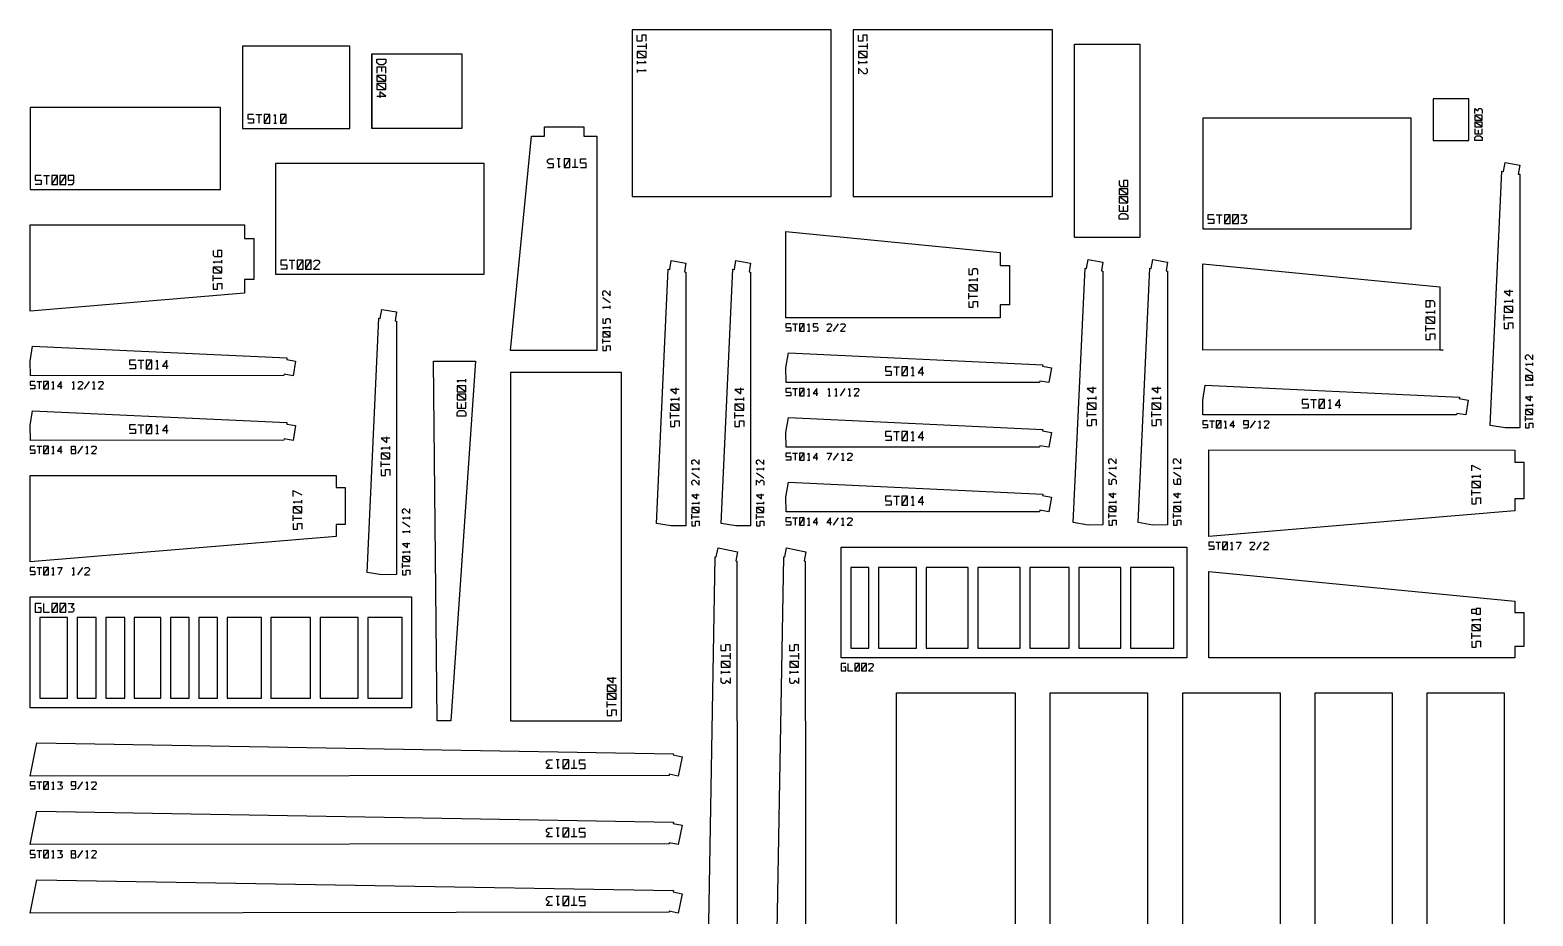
# Model space of a CAD drawing. Header units: inches. Extents: x 0 to 30, y 0 to 20.
# Drawn here: x 12.68 to 22.95, y 6 to 12.06 of the extents above; entities that cross this region are included whole.
import ezdxf

# ---------------------------------------------------------------- set-up
doc = ezdxf.new("R2010")
doc.units = ezdxf.units.IN
doc.header["$MEASUREMENT"] = 0
for name, color, linetype, true_color in [('CUT', 1, 'Continuous', 0xff0000), ('ENGRAVE', 7, 'Continuous', 0x000000), ('NUMBERS', 7, 'Continuous', 0x000000)]:
    doc.layers.add(name, color=color, linetype=linetype, true_color=true_color)

msp = doc.modelspace()

# ---------------------------------------------------------------- linework, layer by layer
at = {"layer": 'CUT'}
for points in [[(16.795, 10.918), (18.157, 10.918), (18.157, 12.056), (16.795, 12.056)], [(18.307, 10.918), (19.67, 10.918), (19.67, 12.056), (18.307, 12.056)], [(14.865, 11.383), (14.865, 11.946), (14.131, 11.946), (14.131, 11.383)], [(20.268, 11.959), (20.268, 10.637), (19.82, 10.637), (19.82, 11.959)], [(15.015, 11.383), (15.015, 11.893), (15.631, 11.893), (15.631, 11.383)], [(13.981, 10.964), (13.981, 11.527), (12.679, 11.527), (12.679, 10.964)], [(22.517, 11.585), (22.272, 11.585), (22.272, 11.3), (22.517, 11.3)], [(22.122, 10.696), (22.122, 11.454), (20.697, 11.454), (20.697, 10.696)], [(16.555, 9.864), (15.964, 9.864), (16.107, 11.33), (16.196, 11.33), (16.196, 11.393), (16.465, 11.393), (16.465, 11.33), (16.555, 11.33)], [(15.783, 10.385), (15.783, 11.143), (14.358, 11.143), (14.358, 10.385)], [(22.663, 9.351), (22.743, 11.09), (22.753, 11.088), (22.764, 11.15), (22.865, 11.132), (22.854, 11.071), (22.865, 11.069), (22.865, 9.335), (22.764, 9.334)], [(14.208, 10.349), (14.145, 10.349), (14.145, 10.255), (12.679, 10.133), (12.679, 10.724), (14.145, 10.724), (14.145, 10.63), (14.208, 10.63)], [(17.846, 10.087), (17.846, 10.678), (19.313, 10.535), (19.313, 10.446), (19.375, 10.446), (19.375, 10.177), (19.313, 10.177), (19.313, 10.087)], [(19.812, 8.688), (19.893, 10.427), (19.903, 10.425), (19.913, 10.487), (20.015, 10.469), (20.004, 10.408), (20.014, 10.406), (20.015, 8.672), (19.913, 8.67)], [(20.255, 8.688), (20.335, 10.427), (20.345, 10.425), (20.356, 10.487), (20.457, 10.469), (20.446, 10.408), (20.456, 10.406), (20.457, 8.672), (20.356, 8.67)], [(16.962, 8.681), (17.042, 10.42), (17.053, 10.418), (17.063, 10.48), (17.164, 10.462), (17.154, 10.401), (17.164, 10.399), (17.164, 8.665), (17.063, 8.664)], [(17.404, 8.681), (17.485, 10.42), (17.495, 10.418), (17.505, 10.48), (17.606, 10.462), (17.596, 10.401), (17.606, 10.399), (17.606, 8.665), (17.505, 8.664)], [(22.342, 9.868), (20.697, 9.866), (20.697, 10.456), (22.319, 10.299), (22.319, 9.868)], [(14.983, 8.346), (15.064, 10.085), (15.074, 10.083), (15.084, 10.145), (15.185, 10.128), (15.175, 10.066), (15.185, 10.064), (15.185, 8.331), (15.084, 8.329)], [(12.696, 9.893), (14.435, 9.813), (14.434, 9.803), (14.495, 9.792), (14.478, 9.691), (14.416, 9.702), (14.415, 9.692), (12.681, 9.691), (12.679, 9.792)], [(15.724, 9.791), (15.555, 7.331), (15.462, 7.331), (15.438, 9.791)], [(17.864, 9.847), (19.603, 9.767), (19.601, 9.756), (19.662, 9.746), (19.645, 9.645), (19.584, 9.655), (19.582, 9.645), (17.848, 9.645), (17.846, 9.746)], [(16.722, 9.714), (15.964, 9.714), (15.964, 7.331), (16.722, 7.331)], [(20.714, 9.626), (22.453, 9.545), (22.451, 9.535), (22.513, 9.525), (22.496, 9.424), (22.434, 9.434), (22.432, 9.424), (20.698, 9.424), (20.697, 9.525)], [(12.696, 9.451), (14.435, 9.371), (14.434, 9.361), (14.495, 9.35), (14.478, 9.249), (14.416, 9.26), (14.415, 9.25), (12.681, 9.249), (12.679, 9.35)], [(17.864, 9.405), (19.603, 9.324), (19.601, 9.314), (19.662, 9.304), (19.645, 9.203), (19.584, 9.213), (19.582, 9.203), (17.848, 9.203), (17.846, 9.304)], [(22.893, 8.85), (22.831, 8.85), (22.831, 8.767), (20.739, 8.593), (20.739, 9.184), (22.831, 9.183), (22.831, 9.1), (22.893, 9.1)], [(14.833, 8.675), (14.771, 8.675), (14.771, 8.592), (12.679, 8.419), (12.679, 9.009), (14.771, 9.009), (14.771, 8.926), (14.833, 8.926)], [(17.864, 8.963), (19.603, 8.882), (19.601, 8.872), (19.662, 8.862), (19.645, 8.76), (19.584, 8.771), (19.582, 8.761), (17.848, 8.76), (17.846, 8.862)], [(17.516, 4.054), (17.288, 4.101), (17.363, 8.454), (17.371, 8.452), (17.384, 8.514), (17.516, 8.486), (17.504, 8.425), (17.511, 8.424)], [(17.984, 4.054), (17.756, 4.101), (17.832, 8.454), (17.839, 8.452), (17.852, 8.514), (17.984, 8.486), (17.972, 8.425), (17.979, 8.424)], [(18.224, 7.763), (18.224, 8.52), (20.589, 8.52), (20.589, 7.763)], [(18.29, 7.828), (18.415, 7.828), (18.415, 8.38), (18.29, 8.38)], [(18.481, 8.38), (18.481, 7.828), (18.741, 7.828), (18.741, 8.38)], [(18.807, 8.38), (18.807, 7.828), (19.094, 7.828), (19.094, 8.38)], [(19.16, 8.38), (19.16, 7.828), (19.449, 7.828), (19.449, 8.38)], [(19.514, 8.38), (19.514, 7.828), (19.783, 7.828), (19.783, 8.38)], [(19.849, 8.38), (19.849, 7.828), (20.138, 7.828), (20.138, 8.38)], [(20.203, 8.38), (20.203, 7.828), (20.499, 7.828), (20.499, 8.38)], [(20.739, 7.763), (20.739, 8.353), (22.831, 8.15), (22.831, 8.073), (22.893, 8.073), (22.893, 7.84), (22.831, 7.84), (22.831, 7.763)], [(12.679, 7.421), (12.679, 8.179), (15.288, 8.179), (15.288, 7.421)], [(12.745, 8.038), (12.745, 7.487), (12.936, 7.487), (12.936, 8.038)], [(13.002, 8.038), (13.002, 7.487), (13.131, 7.487), (13.131, 8.038)], [(13.197, 8.038), (13.197, 7.487), (13.326, 7.487), (13.326, 8.038)], [(13.574, 8.038), (13.391, 8.038), (13.391, 7.487), (13.574, 7.487)], [(13.767, 8.038), (13.639, 8.038), (13.639, 7.487), (13.767, 7.487)], [(13.832, 8.038), (13.832, 7.487), (13.961, 7.487), (13.961, 8.038)], [(14.027, 8.038), (14.027, 7.487), (14.261, 7.487), (14.261, 8.038)], [(14.326, 8.038), (14.326, 7.487), (14.597, 7.487), (14.597, 8.038)], [(14.923, 8.038), (14.663, 8.038), (14.663, 7.487), (14.923, 7.487)], [(15.223, 8.038), (14.989, 8.038), (14.989, 7.487), (15.223, 7.487)], [(19.414, 1.748), (18.604, 1.748), (18.604, 7.523), (19.414, 7.523)], [(20.32, 1.748), (19.654, 1.748), (19.654, 7.523), (20.32, 7.523)], [(21.227, 1.748), (20.56, 1.748), (20.56, 7.523), (21.227, 7.523)], [(21.992, 1.748), (21.467, 1.748), (21.467, 7.523), (21.992, 7.523)], [(22.758, 1.748), (22.232, 1.748), (22.232, 7.523), (22.758, 7.523)], [(12.679, 6.953), (12.726, 7.181), (17.079, 7.106), (17.077, 7.098), (17.138, 7.086), (17.111, 6.953), (17.05, 6.966), (17.048, 6.958)], [(12.679, 6.485), (12.726, 6.713), (17.079, 6.638), (17.077, 6.63), (17.138, 6.618), (17.111, 6.485), (17.05, 6.497), (17.048, 6.49)], [(12.679, 6.017), (12.726, 6.245), (17.079, 6.17), (17.077, 6.162), (17.138, 6.149), (17.111, 6.017), (17.05, 6.029), (17.048, 6.022)]]:
    msp.add_lwpolyline(points, close=True, dxfattribs=at)
at = {"layer": 'ENGRAVE'}
msp.add_lwpolyline([(15.015, 11.893), (15.015, 11.383)], dxfattribs=at)
at = {"layer": 'NUMBERS'}
for points in [[(16.891, 11.98), (16.891, 12.02), (16.861, 12.02), (16.861, 11.98), (16.831, 11.98), (16.831, 12.02)], [(16.891, 11.944), (16.831, 11.944)], [(16.891, 11.964), (16.891, 11.924)], [(18.403, 11.98), (18.403, 12.02), (18.373, 12.02), (18.373, 11.98), (18.343, 11.98), (18.343, 12.02)], [(18.403, 11.944), (18.343, 11.944)], [(18.403, 11.964), (18.403, 11.924)], [(15.051, 11.857), (15.111, 11.857), (15.111, 11.832), (15.096, 11.817), (15.066, 11.817), (15.051, 11.832), (15.051, 11.857)], [(16.831, 11.908), (16.831, 11.868), (16.891, 11.868), (16.891, 11.908), (16.831, 11.908)], [(16.831, 11.908), (16.891, 11.868)], [(16.881, 11.842), (16.891, 11.832), (16.831, 11.832)], [(16.831, 11.842), (16.831, 11.822)], [(18.343, 11.908), (18.343, 11.868), (18.403, 11.868), (18.403, 11.908), (18.343, 11.908)], [(18.343, 11.908), (18.403, 11.868)], [(18.393, 11.842), (18.403, 11.832), (18.343, 11.832)], [(18.343, 11.842), (18.343, 11.822)], [(15.111, 11.761), (15.111, 11.801), (15.051, 11.801), (15.051, 11.761)], [(15.051, 11.745), (15.051, 11.705), (15.111, 11.705), (15.111, 11.745), (15.051, 11.745)], [(15.051, 11.745), (15.111, 11.705)], [(15.081, 11.801), (15.081, 11.771)], [(16.881, 11.786), (16.891, 11.776), (16.831, 11.776)], [(16.831, 11.786), (16.831, 11.766)], [(18.393, 11.796), (18.403, 11.786), (18.403, 11.766), (18.393, 11.756), (18.383, 11.756), (18.343, 11.796), (18.343, 11.756)], [(15.051, 11.689), (15.051, 11.649), (15.111, 11.649), (15.111, 11.689), (15.051, 11.689)], [(15.051, 11.689), (15.111, 11.649)], [(15.051, 11.603), (15.111, 11.603), (15.071, 11.633), (15.071, 11.593)], [(22.557, 11.486), (22.557, 11.52), (22.578, 11.503), (22.586, 11.52), (22.599, 11.52), (22.607, 11.511), (22.607, 11.486)], [(14.207, 11.479), (14.167, 11.479), (14.167, 11.449), (14.207, 11.449), (14.207, 11.419), (14.167, 11.419)], [(14.223, 11.479), (14.263, 11.479)], [(14.243, 11.479), (14.243, 11.419)], [(14.279, 11.419), (14.319, 11.419), (14.319, 11.479), (14.279, 11.479), (14.279, 11.419)], [(14.279, 11.419), (14.319, 11.479)], [(14.345, 11.469), (14.355, 11.479), (14.355, 11.419)], [(14.345, 11.419), (14.365, 11.419)], [(14.391, 11.419), (14.431, 11.419), (14.431, 11.479), (14.391, 11.479), (14.391, 11.419)], [(14.391, 11.419), (14.431, 11.479)], [(22.607, 11.44), (22.607, 11.473), (22.557, 11.473), (22.557, 11.44), (22.607, 11.44)], [(22.607, 11.44), (22.557, 11.473)], [(22.607, 11.393), (22.607, 11.426), (22.557, 11.426), (22.557, 11.393), (22.607, 11.393)], [(22.607, 11.393), (22.557, 11.426)], [(22.557, 11.38), (22.557, 11.346), (22.607, 11.346), (22.607, 11.38)], [(22.607, 11.3), (22.557, 11.3), (22.557, 11.321), (22.569, 11.333), (22.594, 11.333), (22.607, 11.321), (22.607, 11.3)], [(22.582, 11.346), (22.582, 11.371)], [(16.218, 11.115), (16.258, 11.115), (16.258, 11.14), (16.228, 11.14), (16.218, 11.15), (16.218, 11.165), (16.228, 11.175), (16.258, 11.175)], [(16.304, 11.175), (16.284, 11.175)], [(16.304, 11.125), (16.294, 11.115), (16.294, 11.175)], [(16.37, 11.175), (16.33, 11.175), (16.33, 11.115), (16.37, 11.115), (16.37, 11.175)], [(16.37, 11.175), (16.33, 11.115)], [(16.426, 11.115), (16.386, 11.115)], [(16.406, 11.115), (16.406, 11.175)], [(16.442, 11.115), (16.482, 11.115), (16.482, 11.145), (16.442, 11.145), (16.442, 11.175), (16.482, 11.175)], [(12.755, 11.06), (12.715, 11.06), (12.715, 11.03), (12.755, 11.03), (12.755, 11), (12.715, 11)], [(12.771, 11.06), (12.811, 11.06)], [(12.791, 11.06), (12.791, 11)], [(12.827, 11), (12.867, 11), (12.867, 11.06), (12.827, 11.06), (12.827, 11)], [(12.827, 11), (12.867, 11.06)], [(12.883, 11), (12.923, 11), (12.923, 11.06), (12.883, 11.06), (12.883, 11)], [(12.883, 11), (12.923, 11.06)], [(12.939, 11), (12.969, 11), (12.979, 11.01), (12.979, 11.06), (12.939, 11.06), (12.939, 11.03), (12.979, 11.03)], [(20.125, 11.026), (20.125, 10.996), (20.135, 10.986), (20.185, 10.986), (20.185, 11.026), (20.155, 11.026), (20.155, 10.986)], [(20.185, 10.93), (20.185, 10.97), (20.125, 10.97), (20.125, 10.93), (20.185, 10.93)], [(20.185, 10.93), (20.125, 10.97)], [(20.185, 10.874), (20.185, 10.914), (20.125, 10.914), (20.125, 10.874), (20.185, 10.874)], [(20.185, 10.874), (20.125, 10.914)], [(20.125, 10.858), (20.125, 10.818), (20.185, 10.818), (20.185, 10.858)], [(20.185, 10.762), (20.125, 10.762), (20.125, 10.787), (20.14, 10.802), (20.17, 10.802), (20.185, 10.787), (20.185, 10.762)], [(20.155, 10.818), (20.155, 10.848)], [(20.773, 10.792), (20.733, 10.792), (20.733, 10.762), (20.773, 10.762), (20.773, 10.732), (20.733, 10.732)], [(20.789, 10.792), (20.829, 10.792)], [(20.809, 10.792), (20.809, 10.732)], [(20.845, 10.732), (20.885, 10.732), (20.885, 10.792), (20.845, 10.792), (20.845, 10.732)], [(20.845, 10.732), (20.885, 10.792)], [(20.901, 10.732), (20.941, 10.732), (20.941, 10.792), (20.901, 10.792), (20.901, 10.732)], [(20.901, 10.732), (20.941, 10.792)], [(20.957, 10.792), (20.997, 10.792), (20.977, 10.767), (20.997, 10.757), (20.997, 10.742), (20.987, 10.732), (20.957, 10.732)], [(13.93, 10.547), (13.93, 10.517), (13.94, 10.507), (13.99, 10.507), (13.99, 10.547), (13.96, 10.547), (13.96, 10.507)], [(13.94, 10.461), (13.93, 10.471), (13.99, 10.471)], [(13.99, 10.395), (13.99, 10.435), (13.93, 10.435), (13.93, 10.395), (13.99, 10.395)], [(13.99, 10.395), (13.93, 10.435)], [(13.93, 10.339), (13.93, 10.379)], [(13.99, 10.461), (13.99, 10.481)], [(14.434, 10.481), (14.394, 10.481), (14.394, 10.451), (14.434, 10.451), (14.434, 10.421), (14.394, 10.421)], [(14.45, 10.481), (14.49, 10.481)], [(14.47, 10.481), (14.47, 10.421)], [(14.506, 10.421), (14.546, 10.421), (14.546, 10.481), (14.506, 10.481), (14.506, 10.421)], [(14.506, 10.421), (14.546, 10.481)], [(14.562, 10.421), (14.602, 10.421), (14.602, 10.481), (14.562, 10.481), (14.562, 10.421)], [(14.562, 10.421), (14.602, 10.481)], [(14.618, 10.471), (14.628, 10.481), (14.648, 10.481), (14.658, 10.471), (14.658, 10.461), (14.618, 10.421), (14.658, 10.421)], [(19.097, 10.424), (19.097, 10.384), (19.122, 10.384), (19.122, 10.414), (19.132, 10.424), (19.147, 10.424), (19.157, 10.414), (19.157, 10.384)], [(13.93, 10.359), (13.99, 10.359)], [(13.93, 10.323), (13.93, 10.283), (13.96, 10.283), (13.96, 10.323), (13.99, 10.323), (13.99, 10.283)], [(19.107, 10.338), (19.097, 10.348), (19.157, 10.348)], [(19.157, 10.272), (19.157, 10.312), (19.097, 10.312), (19.097, 10.272), (19.157, 10.272)], [(19.157, 10.272), (19.097, 10.312)], [(19.157, 10.338), (19.157, 10.358)], [(22.818, 10.268), (22.758, 10.268), (22.798, 10.238), (22.798, 10.278)], [(16.603, 10.237), (16.595, 10.246), (16.595, 10.262), (16.603, 10.271), (16.611, 10.271), (16.645, 10.237), (16.645, 10.271)], [(16.645, 10.191), (16.595, 10.224)], [(19.097, 10.216), (19.097, 10.256)], [(19.097, 10.236), (19.157, 10.236)], [(19.097, 10.2), (19.097, 10.16), (19.127, 10.16), (19.127, 10.2), (19.157, 10.2), (19.157, 10.16)], [(22.283, 10.163), (22.283, 10.193), (22.273, 10.203), (22.223, 10.203), (22.223, 10.163), (22.253, 10.163), (22.253, 10.203)], [(22.768, 10.192), (22.758, 10.202), (22.818, 10.202)], [(22.818, 10.192), (22.818, 10.212)], [(16.603, 10.152), (16.595, 10.161), (16.645, 10.161)], [(16.595, 10.084), (16.595, 10.051), (16.616, 10.051), (16.616, 10.076), (16.624, 10.084), (16.636, 10.084), (16.645, 10.076), (16.645, 10.051)], [(16.645, 10.152), (16.645, 10.169)], [(22.233, 10.117), (22.223, 10.127), (22.283, 10.127)], [(22.283, 10.051), (22.283, 10.091), (22.223, 10.091), (22.223, 10.051), (22.283, 10.051)], [(22.283, 10.051), (22.223, 10.091)], [(22.283, 10.117), (22.283, 10.137)], [(22.818, 10.126), (22.818, 10.166), (22.758, 10.166), (22.758, 10.126), (22.818, 10.126)], [(22.818, 10.126), (22.758, 10.166)], [(22.758, 10.07), (22.758, 10.11)], [(22.758, 10.09), (22.818, 10.09)], [(16.603, 10.012), (16.595, 10.021), (16.645, 10.021)], [(16.645, 9.957), (16.645, 9.991), (16.595, 9.991), (16.595, 9.957), (16.645, 9.957)], [(16.645, 9.957), (16.595, 9.991)], [(16.645, 10.012), (16.645, 10.029)], [(17.88, 10.047), (17.846, 10.047), (17.846, 10.022), (17.88, 10.022), (17.88, 9.997), (17.846, 9.997)], [(17.893, 10.047), (17.926, 10.047)], [(17.91, 10.047), (17.91, 9.997)], [(17.94, 9.997), (17.973, 9.997), (17.973, 10.047), (17.94, 10.047), (17.94, 9.997)], [(17.94, 9.997), (17.973, 10.047)], [(17.995, 10.039), (18.003, 10.047), (18.003, 9.997)], [(17.995, 9.997), (18.011, 9.997)], [(18.066, 10.047), (18.033, 10.047), (18.033, 10.026), (18.058, 10.026), (18.066, 10.018), (18.066, 10.005), (18.058, 9.997), (18.033, 9.997)], [(18.126, 10.039), (18.135, 10.047), (18.151, 10.047), (18.16, 10.039), (18.16, 10.03), (18.126, 9.997), (18.16, 9.997)], [(18.173, 9.997), (18.206, 10.047)], [(18.22, 10.039), (18.228, 10.047), (18.245, 10.047), (18.253, 10.039), (18.253, 10.03), (18.22, 9.997), (18.253, 9.997)], [(22.223, 9.995), (22.223, 10.035)], [(22.223, 10.015), (22.283, 10.015)], [(22.223, 9.979), (22.223, 9.939), (22.253, 9.939), (22.253, 9.979), (22.283, 9.979), (22.283, 9.939)], [(22.758, 10.054), (22.758, 10.014), (22.788, 10.014), (22.788, 10.054), (22.818, 10.054), (22.818, 10.014)], [(16.595, 9.911), (16.595, 9.944)], [(16.595, 9.927), (16.645, 9.927)], [(16.595, 9.897), (16.595, 9.864), (16.62, 9.864), (16.62, 9.897), (16.645, 9.897), (16.645, 9.864)], [(13.4, 9.798), (13.36, 9.798), (13.36, 9.768), (13.4, 9.768), (13.4, 9.738), (13.36, 9.738)], [(13.416, 9.798), (13.456, 9.798)], [(13.436, 9.798), (13.436, 9.738)], [(13.472, 9.738), (13.512, 9.738), (13.512, 9.798), (13.472, 9.798), (13.472, 9.738)], [(13.472, 9.738), (13.512, 9.798)], [(13.538, 9.788), (13.548, 9.798), (13.548, 9.738)], [(13.614, 9.738), (13.614, 9.798), (13.584, 9.758), (13.624, 9.758)], [(22.913, 9.8), (22.905, 9.809), (22.905, 9.825), (22.913, 9.834), (22.922, 9.834), (22.955, 9.8), (22.955, 9.834)], [(22.913, 9.762), (22.905, 9.77), (22.955, 9.77)], [(22.955, 9.762), (22.955, 9.779)], [(13.538, 9.738), (13.558, 9.738)], [(15.659, 9.648), (15.659, 9.668)], [(18.567, 9.752), (18.527, 9.752), (18.527, 9.722), (18.567, 9.722), (18.567, 9.692), (18.527, 9.692)], [(18.583, 9.752), (18.623, 9.752)], [(18.603, 9.752), (18.603, 9.692)], [(18.639, 9.692), (18.679, 9.692), (18.679, 9.752), (18.639, 9.752), (18.639, 9.692)], [(18.639, 9.692), (18.679, 9.752)], [(18.705, 9.742), (18.715, 9.752), (18.715, 9.692)], [(18.705, 9.692), (18.725, 9.692)], [(18.781, 9.692), (18.781, 9.752), (18.751, 9.712), (18.791, 9.712)], [(22.955, 9.707), (22.905, 9.74)], [(22.955, 9.66), (22.955, 9.694), (22.905, 9.694), (22.905, 9.66), (22.955, 9.66)], [(22.955, 9.66), (22.905, 9.694)], [(12.712, 9.651), (12.679, 9.651), (12.679, 9.626), (12.712, 9.626), (12.712, 9.601), (12.679, 9.601)], [(12.726, 9.651), (12.759, 9.651)], [(12.742, 9.651), (12.742, 9.601)], [(12.772, 9.601), (12.806, 9.601), (12.806, 9.651), (12.772, 9.651), (12.772, 9.601)], [(12.772, 9.601), (12.806, 9.651)], [(12.827, 9.643), (12.836, 9.651), (12.836, 9.601)], [(12.827, 9.601), (12.844, 9.601)], [(12.891, 9.601), (12.891, 9.651), (12.866, 9.618), (12.899, 9.618)], [(12.967, 9.643), (12.976, 9.651), (12.976, 9.601)], [(12.967, 9.601), (12.984, 9.601)], [(13.006, 9.643), (13.014, 9.651), (13.031, 9.651), (13.039, 9.643), (13.039, 9.635), (13.006, 9.601), (13.039, 9.601)], [(13.052, 9.601), (13.086, 9.651)], [(13.107, 9.643), (13.116, 9.651), (13.116, 9.601)], [(13.107, 9.601), (13.124, 9.601)], [(13.146, 9.643), (13.154, 9.651), (13.171, 9.651), (13.179, 9.643), (13.179, 9.635), (13.146, 9.601), (13.179, 9.601)], [(15.609, 9.648), (15.599, 9.658), (15.659, 9.658)], [(15.659, 9.582), (15.659, 9.622), (15.599, 9.622), (15.599, 9.582), (15.659, 9.582)], [(15.659, 9.582), (15.599, 9.622)], [(15.659, 9.526), (15.659, 9.566), (15.599, 9.566), (15.599, 9.526), (15.659, 9.526)], [(15.659, 9.526), (15.599, 9.566)], [(17.117, 9.598), (17.057, 9.598), (17.097, 9.568), (17.097, 9.608)], [(17.559, 9.598), (17.499, 9.598), (17.539, 9.568), (17.539, 9.608)], [(17.88, 9.605), (17.846, 9.605), (17.846, 9.58), (17.88, 9.58), (17.88, 9.555), (17.846, 9.555)], [(17.893, 9.605), (17.926, 9.605)], [(17.91, 9.605), (17.91, 9.555)], [(17.94, 9.555), (17.973, 9.555), (17.973, 9.605), (17.94, 9.605), (17.94, 9.555)], [(17.94, 9.555), (17.973, 9.605)], [(17.995, 9.596), (18.003, 9.605), (18.003, 9.555)], [(18.058, 9.555), (18.058, 9.605), (18.033, 9.571), (18.066, 9.571)], [(18.135, 9.596), (18.143, 9.605), (18.143, 9.555)], [(18.181, 9.596), (18.19, 9.605), (18.19, 9.555)], [(18.22, 9.555), (18.253, 9.605)], [(18.275, 9.596), (18.283, 9.605), (18.283, 9.555)], [(18.313, 9.596), (18.321, 9.605), (18.338, 9.605), (18.346, 9.596), (18.346, 9.588), (18.313, 9.555), (18.346, 9.555)], [(19.968, 9.605), (19.908, 9.605), (19.948, 9.575), (19.948, 9.615)], [(20.41, 9.605), (20.35, 9.605), (20.39, 9.575), (20.39, 9.615)], [(22.913, 9.622), (22.905, 9.63), (22.955, 9.63)], [(22.955, 9.622), (22.955, 9.639)], [(15.599, 9.51), (15.599, 9.47), (15.659, 9.47), (15.659, 9.51)], [(15.629, 9.47), (15.629, 9.5)], [(17.067, 9.522), (17.057, 9.532), (17.117, 9.532)], [(17.117, 9.456), (17.117, 9.496), (17.057, 9.496), (17.057, 9.456), (17.117, 9.456)], [(17.117, 9.456), (17.057, 9.496)], [(17.117, 9.522), (17.117, 9.542)], [(17.509, 9.522), (17.499, 9.532), (17.559, 9.532)], [(17.559, 9.456), (17.559, 9.496), (17.499, 9.496), (17.499, 9.456), (17.559, 9.456)], [(17.559, 9.456), (17.499, 9.496)], [(17.559, 9.522), (17.559, 9.542)], [(17.995, 9.555), (18.011, 9.555)], [(18.135, 9.555), (18.151, 9.555)], [(18.181, 9.555), (18.198, 9.555)], [(18.275, 9.555), (18.291, 9.555)], [(19.918, 9.529), (19.908, 9.539), (19.968, 9.539)], [(19.968, 9.463), (19.968, 9.503), (19.908, 9.503), (19.908, 9.463), (19.968, 9.463)], [(19.968, 9.463), (19.908, 9.503)], [(19.968, 9.529), (19.968, 9.549)], [(20.36, 9.529), (20.35, 9.539), (20.41, 9.539)], [(20.41, 9.463), (20.41, 9.503), (20.35, 9.503), (20.35, 9.463), (20.41, 9.463)], [(20.41, 9.463), (20.35, 9.503)], [(20.41, 9.529), (20.41, 9.549)], [(21.418, 9.53), (21.378, 9.53), (21.378, 9.5), (21.418, 9.5), (21.418, 9.47), (21.378, 9.47)], [(21.434, 9.53), (21.474, 9.53)], [(21.454, 9.53), (21.454, 9.47)], [(21.49, 9.47), (21.53, 9.47), (21.53, 9.53), (21.49, 9.53), (21.49, 9.47)], [(21.49, 9.47), (21.53, 9.53)], [(21.556, 9.52), (21.566, 9.53), (21.566, 9.47)], [(21.556, 9.47), (21.576, 9.47)], [(21.632, 9.47), (21.632, 9.53), (21.602, 9.49), (21.642, 9.49)], [(22.955, 9.545), (22.905, 9.545), (22.938, 9.52), (22.938, 9.554)], [(22.913, 9.482), (22.905, 9.49), (22.955, 9.49)], [(22.955, 9.427), (22.955, 9.46), (22.905, 9.46), (22.905, 9.427), (22.955, 9.427)], [(22.955, 9.427), (22.905, 9.46)], [(22.955, 9.482), (22.955, 9.499)], [(13.4, 9.356), (13.36, 9.356), (13.36, 9.326), (13.4, 9.326), (13.4, 9.296), (13.36, 9.296)], [(13.416, 9.356), (13.456, 9.356)], [(13.436, 9.356), (13.436, 9.296)], [(13.472, 9.296), (13.512, 9.296), (13.512, 9.356), (13.472, 9.356), (13.472, 9.296)], [(13.472, 9.296), (13.512, 9.356)], [(13.538, 9.346), (13.548, 9.356), (13.548, 9.296)], [(13.614, 9.296), (13.614, 9.356), (13.584, 9.316), (13.624, 9.316)], [(15.659, 9.414), (15.599, 9.414), (15.599, 9.439), (15.614, 9.454), (15.644, 9.454), (15.659, 9.439), (15.659, 9.414)], [(17.057, 9.4), (17.057, 9.44)], [(17.057, 9.42), (17.117, 9.42)], [(17.057, 9.384), (17.057, 9.344), (17.087, 9.344), (17.087, 9.384), (17.117, 9.384), (17.117, 9.344)], [(17.499, 9.4), (17.499, 9.44)], [(17.499, 9.42), (17.559, 9.42)], [(17.499, 9.384), (17.499, 9.344), (17.529, 9.344), (17.529, 9.384), (17.559, 9.384), (17.559, 9.344)], [(19.908, 9.407), (19.908, 9.447)], [(19.908, 9.427), (19.968, 9.427)], [(19.908, 9.391), (19.908, 9.351), (19.938, 9.351), (19.938, 9.391), (19.968, 9.391), (19.968, 9.351)], [(20.35, 9.407), (20.35, 9.447)], [(20.35, 9.427), (20.41, 9.427)], [(20.35, 9.391), (20.35, 9.351), (20.38, 9.351), (20.38, 9.391), (20.41, 9.391), (20.41, 9.351)], [(20.73, 9.384), (20.697, 9.384), (20.697, 9.359), (20.73, 9.359), (20.73, 9.334), (20.697, 9.334)], [(20.743, 9.384), (20.777, 9.384)], [(20.76, 9.384), (20.76, 9.334)], [(20.79, 9.334), (20.823, 9.334), (20.823, 9.384), (20.79, 9.384), (20.79, 9.334)], [(20.79, 9.334), (20.823, 9.384)], [(20.845, 9.375), (20.853, 9.384), (20.853, 9.334)], [(20.908, 9.334), (20.908, 9.384), (20.883, 9.35), (20.917, 9.35)], [(20.977, 9.334), (21.002, 9.334), (21.01, 9.342), (21.01, 9.384), (20.977, 9.384), (20.977, 9.359), (21.01, 9.359)], [(21.023, 9.334), (21.057, 9.384)], [(21.078, 9.375), (21.087, 9.384), (21.087, 9.334)], [(21.117, 9.375), (21.125, 9.384), (21.142, 9.384), (21.15, 9.375), (21.15, 9.367), (21.117, 9.334), (21.15, 9.334)], [(22.905, 9.38), (22.905, 9.414)], [(22.905, 9.397), (22.955, 9.397)], [(22.905, 9.367), (22.905, 9.334), (22.93, 9.334), (22.93, 9.367), (22.955, 9.367), (22.955, 9.334)], [(13.538, 9.296), (13.558, 9.296)], [(15.139, 9.264), (15.079, 9.264), (15.119, 9.234), (15.119, 9.274)], [(18.567, 9.309), (18.527, 9.309), (18.527, 9.279), (18.567, 9.279), (18.567, 9.249), (18.527, 9.249)], [(18.583, 9.309), (18.623, 9.309)], [(18.603, 9.309), (18.603, 9.249)], [(18.639, 9.249), (18.679, 9.249), (18.679, 9.309), (18.639, 9.309), (18.639, 9.249)], [(18.639, 9.249), (18.679, 9.309)], [(18.705, 9.299), (18.715, 9.309), (18.715, 9.249)], [(18.705, 9.249), (18.725, 9.249)], [(18.781, 9.249), (18.781, 9.309), (18.751, 9.269), (18.791, 9.269)], [(20.845, 9.334), (20.862, 9.334)], [(21.078, 9.334), (21.095, 9.334)], [(12.712, 9.209), (12.679, 9.209), (12.679, 9.184), (12.712, 9.184), (12.712, 9.159), (12.679, 9.159)], [(12.726, 9.209), (12.759, 9.209)], [(12.742, 9.209), (12.742, 9.159)], [(12.772, 9.159), (12.806, 9.159), (12.806, 9.209), (12.772, 9.209), (12.772, 9.159)], [(12.772, 9.159), (12.806, 9.209)], [(12.827, 9.201), (12.836, 9.209), (12.836, 9.159)], [(12.827, 9.159), (12.844, 9.159)], [(12.891, 9.159), (12.891, 9.209), (12.866, 9.176), (12.899, 9.176)], [(12.959, 9.159), (12.992, 9.159), (12.992, 9.184), (12.959, 9.184), (12.959, 9.159)], [(12.963, 9.184), (12.963, 9.209), (12.988, 9.209), (12.988, 9.184)], [(13.006, 9.159), (13.039, 9.209)], [(13.061, 9.201), (13.069, 9.209), (13.069, 9.159)], [(13.061, 9.159), (13.077, 9.159)], [(13.099, 9.201), (13.107, 9.209), (13.124, 9.209), (13.132, 9.201), (13.132, 9.192), (13.099, 9.159), (13.132, 9.159)], [(15.089, 9.188), (15.079, 9.198), (15.139, 9.198)], [(15.139, 9.122), (15.139, 9.162), (15.079, 9.162), (15.079, 9.122), (15.139, 9.122)], [(15.139, 9.122), (15.079, 9.162)], [(15.139, 9.188), (15.139, 9.208)], [(17.88, 9.163), (17.846, 9.163), (17.846, 9.138), (17.88, 9.138), (17.88, 9.113), (17.846, 9.113)], [(17.893, 9.163), (17.926, 9.163)], [(17.91, 9.163), (17.91, 9.113)], [(17.94, 9.113), (17.973, 9.113), (17.973, 9.163), (17.94, 9.163), (17.94, 9.113)], [(17.94, 9.113), (17.973, 9.163)], [(17.995, 9.154), (18.003, 9.163), (18.003, 9.113)], [(18.058, 9.113), (18.058, 9.163), (18.033, 9.129), (18.066, 9.129)], [(18.126, 9.163), (18.16, 9.163), (18.135, 9.113)], [(18.173, 9.113), (18.206, 9.163)], [(18.228, 9.154), (18.236, 9.163), (18.236, 9.113)], [(18.266, 9.154), (18.275, 9.163), (18.291, 9.163), (18.3, 9.154), (18.3, 9.146), (18.266, 9.113), (18.3, 9.113)], [(15.079, 9.066), (15.079, 9.106)], [(15.079, 9.086), (15.139, 9.086)], [(15.079, 9.05), (15.079, 9.01), (15.109, 9.01), (15.109, 9.05), (15.139, 9.05), (15.139, 9.01)], [(17.212, 9.084), (17.204, 9.092), (17.204, 9.109), (17.212, 9.117), (17.221, 9.117), (17.254, 9.084), (17.254, 9.117)], [(17.212, 9.045), (17.204, 9.054), (17.254, 9.054)], [(17.254, 9.045), (17.254, 9.062)], [(17.655, 9.084), (17.646, 9.092), (17.646, 9.109), (17.655, 9.117), (17.663, 9.117), (17.696, 9.084), (17.696, 9.117)], [(17.655, 9.045), (17.646, 9.054), (17.696, 9.054)], [(17.696, 9.045), (17.696, 9.062)], [(17.995, 9.113), (18.011, 9.113)], [(18.228, 9.113), (18.245, 9.113)], [(20.063, 9.09), (20.055, 9.099), (20.055, 9.115), (20.063, 9.124), (20.071, 9.124), (20.105, 9.09), (20.105, 9.124)], [(20.063, 9.052), (20.055, 9.06), (20.105, 9.06)], [(20.105, 9.052), (20.105, 9.069)], [(20.505, 9.09), (20.497, 9.099), (20.497, 9.115), (20.505, 9.124), (20.513, 9.124), (20.547, 9.09), (20.547, 9.124)], [(20.505, 9.052), (20.497, 9.06), (20.547, 9.06)], [(20.547, 9.052), (20.547, 9.069)], [(22.537, 9.04), (22.537, 9.08), (22.597, 9.05)], [(17.254, 8.99), (17.204, 9.024)], [(17.212, 8.944), (17.204, 8.952), (17.204, 8.969), (17.212, 8.977), (17.221, 8.977), (17.254, 8.944), (17.254, 8.977)], [(17.696, 8.99), (17.646, 9.024)], [(17.646, 8.944), (17.646, 8.977), (17.667, 8.96), (17.675, 8.977), (17.688, 8.977), (17.696, 8.969), (17.696, 8.944)], [(20.105, 8.997), (20.055, 9.03)], [(20.055, 8.984), (20.055, 8.95), (20.075, 8.95), (20.075, 8.975), (20.084, 8.984), (20.096, 8.984), (20.105, 8.975), (20.105, 8.95)], [(20.547, 8.997), (20.497, 9.03)], [(20.497, 8.984), (20.497, 8.959), (20.505, 8.95), (20.547, 8.95), (20.547, 8.984), (20.522, 8.984), (20.522, 8.95)], [(22.547, 8.994), (22.537, 9.004), (22.597, 9.004)], [(22.597, 8.928), (22.597, 8.968), (22.537, 8.968), (22.537, 8.928), (22.597, 8.928)], [(22.597, 8.928), (22.537, 8.968)], [(22.597, 8.994), (22.597, 9.014)], [(14.477, 8.866), (14.477, 8.906), (14.537, 8.876)], [(14.537, 8.82), (14.537, 8.84)], [(17.254, 8.875), (17.204, 8.875), (17.237, 8.85), (17.237, 8.884)], [(17.696, 8.875), (17.646, 8.875), (17.68, 8.85), (17.68, 8.884)], [(18.567, 8.867), (18.527, 8.867), (18.527, 8.837), (18.567, 8.837), (18.567, 8.807), (18.527, 8.807)], [(18.583, 8.867), (18.623, 8.867)], [(18.603, 8.867), (18.603, 8.807)], [(18.639, 8.807), (18.679, 8.807), (18.679, 8.867), (18.639, 8.867), (18.639, 8.807)], [(18.639, 8.807), (18.679, 8.867)], [(18.705, 8.857), (18.715, 8.867), (18.715, 8.807)], [(18.781, 8.807), (18.781, 8.867), (18.751, 8.827), (18.791, 8.827)], [(20.105, 8.882), (20.055, 8.882), (20.088, 8.857), (20.088, 8.89)], [(20.547, 8.882), (20.497, 8.882), (20.53, 8.857), (20.53, 8.89)], [(22.537, 8.872), (22.537, 8.912)], [(22.537, 8.892), (22.597, 8.892)], [(22.537, 8.856), (22.537, 8.816), (22.567, 8.816), (22.567, 8.856), (22.597, 8.856), (22.597, 8.816)], [(14.487, 8.82), (14.477, 8.83), (14.537, 8.83)], [(14.537, 8.754), (14.537, 8.794), (14.477, 8.794), (14.477, 8.754), (14.537, 8.754)], [(14.537, 8.754), (14.477, 8.794)], [(14.477, 8.698), (14.477, 8.738)], [(15.234, 8.749), (15.225, 8.757), (15.225, 8.774), (15.234, 8.782), (15.242, 8.782), (15.275, 8.749), (15.275, 8.782)], [(17.212, 8.812), (17.204, 8.82), (17.254, 8.82)], [(17.254, 8.757), (17.254, 8.79), (17.204, 8.79), (17.204, 8.757), (17.254, 8.757)], [(17.254, 8.757), (17.204, 8.79)], [(17.204, 8.71), (17.204, 8.744)], [(17.254, 8.812), (17.254, 8.829)], [(17.655, 8.812), (17.646, 8.82), (17.696, 8.82)], [(17.696, 8.757), (17.696, 8.79), (17.646, 8.79), (17.646, 8.757), (17.696, 8.757)], [(17.696, 8.757), (17.646, 8.79)], [(17.646, 8.71), (17.646, 8.744)], [(17.696, 8.812), (17.696, 8.829)], [(18.705, 8.807), (18.725, 8.807)], [(20.063, 8.819), (20.055, 8.827), (20.105, 8.827)], [(20.105, 8.764), (20.105, 8.797), (20.055, 8.797), (20.055, 8.764), (20.105, 8.764)], [(20.105, 8.764), (20.055, 8.797)], [(20.055, 8.717), (20.055, 8.75)], [(20.105, 8.819), (20.105, 8.835)], [(20.505, 8.819), (20.497, 8.827), (20.547, 8.827)], [(20.547, 8.764), (20.547, 8.797), (20.497, 8.797), (20.497, 8.764), (20.547, 8.764)], [(20.547, 8.764), (20.497, 8.797)], [(20.497, 8.717), (20.497, 8.75)], [(20.547, 8.819), (20.547, 8.835)], [(14.477, 8.718), (14.537, 8.718)], [(14.477, 8.682), (14.477, 8.642), (14.507, 8.642), (14.507, 8.682), (14.537, 8.682), (14.537, 8.642)], [(15.234, 8.711), (15.225, 8.719), (15.275, 8.719)], [(15.275, 8.656), (15.225, 8.689)], [(15.275, 8.711), (15.275, 8.727)], [(15.275, 8.617), (15.275, 8.634)], [(17.204, 8.727), (17.254, 8.727)], [(17.204, 8.697), (17.204, 8.664), (17.229, 8.664), (17.229, 8.697), (17.254, 8.697), (17.254, 8.664)], [(17.646, 8.727), (17.696, 8.727)], [(17.646, 8.697), (17.646, 8.664), (17.671, 8.664), (17.671, 8.697), (17.696, 8.697), (17.696, 8.664)], [(17.88, 8.72), (17.846, 8.72), (17.846, 8.695), (17.88, 8.695), (17.88, 8.67), (17.846, 8.67)], [(17.893, 8.72), (17.926, 8.72)], [(17.91, 8.72), (17.91, 8.67)], [(17.94, 8.67), (17.973, 8.67), (17.973, 8.72), (17.94, 8.72), (17.94, 8.67)], [(17.94, 8.67), (17.973, 8.72)], [(17.995, 8.712), (18.003, 8.72), (18.003, 8.67)], [(17.995, 8.67), (18.011, 8.67)], [(18.058, 8.67), (18.058, 8.72), (18.033, 8.687), (18.066, 8.687)], [(18.151, 8.67), (18.151, 8.72), (18.126, 8.687), (18.16, 8.687)], [(18.173, 8.67), (18.206, 8.72)], [(18.228, 8.712), (18.236, 8.72), (18.236, 8.67)], [(18.228, 8.67), (18.245, 8.67)], [(18.266, 8.712), (18.275, 8.72), (18.291, 8.72), (18.3, 8.712), (18.3, 8.704), (18.266, 8.67), (18.3, 8.67)], [(20.055, 8.734), (20.105, 8.734)], [(20.055, 8.704), (20.055, 8.67), (20.08, 8.67), (20.08, 8.704), (20.105, 8.704), (20.105, 8.67)], [(20.497, 8.734), (20.547, 8.734)], [(20.497, 8.704), (20.497, 8.67), (20.522, 8.67), (20.522, 8.704), (20.547, 8.704), (20.547, 8.67)], [(15.234, 8.617), (15.225, 8.626), (15.275, 8.626)], [(15.275, 8.541), (15.225, 8.541), (15.259, 8.516), (15.259, 8.549)], [(20.772, 8.553), (20.739, 8.553), (20.739, 8.528), (20.772, 8.528), (20.772, 8.503), (20.739, 8.503)], [(20.786, 8.553), (20.819, 8.553)], [(20.802, 8.553), (20.802, 8.503)], [(20.832, 8.503), (20.866, 8.503), (20.866, 8.553), (20.832, 8.553), (20.832, 8.503)], [(20.832, 8.503), (20.866, 8.553)], [(20.887, 8.545), (20.896, 8.553), (20.896, 8.503)], [(20.926, 8.553), (20.959, 8.553), (20.934, 8.503)], [(21.019, 8.545), (21.027, 8.553), (21.044, 8.553), (21.052, 8.545), (21.052, 8.537), (21.019, 8.503), (21.052, 8.503)], [(21.066, 8.503), (21.099, 8.553)], [(21.112, 8.545), (21.121, 8.553), (21.137, 8.553), (21.146, 8.545), (21.146, 8.537), (21.112, 8.503), (21.146, 8.503)], [(15.234, 8.477), (15.225, 8.486), (15.275, 8.486)], [(15.275, 8.422), (15.275, 8.456), (15.225, 8.456), (15.225, 8.422), (15.275, 8.422)], [(15.275, 8.422), (15.225, 8.456)], [(15.275, 8.477), (15.275, 8.494)], [(20.887, 8.503), (20.904, 8.503)], [(12.712, 8.379), (12.679, 8.379), (12.679, 8.354), (12.712, 8.354), (12.712, 8.329), (12.679, 8.329)], [(12.726, 8.379), (12.759, 8.379)], [(12.742, 8.379), (12.742, 8.329)], [(12.772, 8.329), (12.806, 8.329), (12.806, 8.379), (12.772, 8.379), (12.772, 8.329)], [(12.772, 8.329), (12.806, 8.379)], [(12.827, 8.371), (12.836, 8.379), (12.836, 8.329)], [(12.827, 8.329), (12.844, 8.329)], [(12.866, 8.379), (12.899, 8.379), (12.874, 8.329)], [(12.967, 8.371), (12.976, 8.379), (12.976, 8.329)], [(12.967, 8.329), (12.984, 8.329)], [(13.006, 8.329), (13.039, 8.379)], [(13.052, 8.371), (13.061, 8.379), (13.077, 8.379), (13.086, 8.371), (13.086, 8.362), (13.052, 8.329), (13.086, 8.329)], [(15.225, 8.376), (15.225, 8.409)], [(15.225, 8.392), (15.275, 8.392)], [(15.225, 8.362), (15.225, 8.329), (15.25, 8.329), (15.25, 8.362), (15.275, 8.362), (15.275, 8.329)], [(12.755, 8.134), (12.715, 8.134), (12.715, 8.074), (12.755, 8.074), (12.755, 8.104), (12.735, 8.104)], [(12.771, 8.134), (12.771, 8.074), (12.811, 8.074)], [(12.827, 8.074), (12.867, 8.074), (12.867, 8.134), (12.827, 8.134), (12.827, 8.074)], [(12.827, 8.074), (12.867, 8.134)], [(12.883, 8.074), (12.923, 8.074), (12.923, 8.134), (12.883, 8.134), (12.883, 8.074)], [(12.883, 8.074), (12.923, 8.134)], [(12.939, 8.134), (12.979, 8.134), (12.959, 8.109), (12.979, 8.099), (12.979, 8.084), (12.969, 8.074), (12.939, 8.074)], [(22.567, 8.065), (22.537, 8.065), (22.537, 8.095), (22.567, 8.095)], [(22.547, 8.014), (22.537, 8.024), (22.597, 8.024)], [(22.597, 8.06), (22.597, 8.1), (22.567, 8.1), (22.567, 8.06), (22.597, 8.06)], [(22.597, 8.014), (22.597, 8.034)], [(22.597, 7.948), (22.597, 7.988), (22.537, 7.988), (22.537, 7.948), (22.597, 7.948)], [(22.597, 7.948), (22.537, 7.988)], [(22.537, 7.892), (22.537, 7.932)], [(17.465, 7.81), (17.465, 7.85), (17.435, 7.85), (17.435, 7.81), (17.405, 7.81), (17.405, 7.85)], [(17.933, 7.81), (17.933, 7.85), (17.903, 7.85), (17.903, 7.81), (17.873, 7.81), (17.873, 7.85)], [(22.537, 7.912), (22.597, 7.912)], [(22.537, 7.876), (22.537, 7.836), (22.567, 7.836), (22.567, 7.876), (22.597, 7.876), (22.597, 7.836)], [(17.465, 7.774), (17.405, 7.774)], [(17.405, 7.738), (17.405, 7.698), (17.465, 7.698), (17.465, 7.738), (17.405, 7.738)], [(17.405, 7.738), (17.465, 7.698)], [(17.465, 7.794), (17.465, 7.754)], [(17.933, 7.774), (17.873, 7.774)], [(17.873, 7.738), (17.873, 7.698), (17.933, 7.698), (17.933, 7.738), (17.873, 7.738)], [(17.873, 7.738), (17.933, 7.698)], [(17.933, 7.794), (17.933, 7.754)], [(18.258, 7.723), (18.224, 7.723), (18.224, 7.673), (18.258, 7.673), (18.258, 7.698), (18.241, 7.698)], [(18.271, 7.723), (18.271, 7.673), (18.304, 7.673)], [(18.318, 7.673), (18.351, 7.673), (18.351, 7.723), (18.318, 7.723), (18.318, 7.673)], [(18.318, 7.673), (18.351, 7.723)], [(18.364, 7.673), (18.398, 7.673), (18.398, 7.723), (18.364, 7.723), (18.364, 7.673)], [(18.364, 7.673), (18.398, 7.723)], [(18.411, 7.714), (18.419, 7.723), (18.436, 7.723), (18.444, 7.714), (18.444, 7.706), (18.411, 7.673), (18.444, 7.673)], [(16.686, 7.621), (16.626, 7.621), (16.666, 7.591), (16.666, 7.631)], [(17.455, 7.672), (17.465, 7.662), (17.405, 7.662)], [(17.405, 7.672), (17.405, 7.652)], [(17.465, 7.626), (17.465, 7.586), (17.44, 7.606), (17.43, 7.586), (17.415, 7.586), (17.405, 7.596), (17.405, 7.626)], [(17.923, 7.672), (17.933, 7.662), (17.873, 7.662)], [(17.873, 7.672), (17.873, 7.652)], [(17.933, 7.626), (17.933, 7.586), (17.908, 7.606), (17.898, 7.586), (17.883, 7.586), (17.873, 7.596), (17.873, 7.626)], [(16.686, 7.535), (16.686, 7.575), (16.626, 7.575), (16.626, 7.535), (16.686, 7.535)], [(16.686, 7.535), (16.626, 7.575)], [(16.686, 7.479), (16.686, 7.519), (16.626, 7.519), (16.626, 7.479), (16.686, 7.479)], [(16.686, 7.479), (16.626, 7.519)], [(16.626, 7.423), (16.626, 7.463)], [(16.626, 7.443), (16.686, 7.443)], [(16.626, 7.407), (16.626, 7.367), (16.656, 7.367), (16.656, 7.407), (16.686, 7.407), (16.686, 7.367)], [(16.251, 7.005), (16.211, 7.005), (16.231, 7.03), (16.211, 7.04), (16.211, 7.055), (16.221, 7.065), (16.251, 7.065)], [(16.297, 7.065), (16.277, 7.065)], [(16.297, 7.015), (16.287, 7.005), (16.287, 7.065)], [(16.363, 7.065), (16.323, 7.065), (16.323, 7.005), (16.363, 7.005), (16.363, 7.065)], [(16.363, 7.065), (16.323, 7.005)], [(16.419, 7.005), (16.379, 7.005)], [(16.399, 7.005), (16.399, 7.065)], [(16.435, 7.005), (16.475, 7.005), (16.475, 7.035), (16.435, 7.035), (16.435, 7.065), (16.475, 7.065)], [(12.712, 6.913), (12.679, 6.913), (12.679, 6.888), (12.712, 6.888), (12.712, 6.863), (12.679, 6.863)], [(12.726, 6.913), (12.759, 6.913)], [(12.742, 6.913), (12.742, 6.863)], [(12.772, 6.863), (12.806, 6.863), (12.806, 6.913), (12.772, 6.913), (12.772, 6.863)], [(12.772, 6.863), (12.806, 6.913)], [(12.827, 6.905), (12.836, 6.913), (12.836, 6.863)], [(12.866, 6.913), (12.899, 6.913), (12.882, 6.892), (12.899, 6.884), (12.899, 6.871), (12.891, 6.863), (12.866, 6.863)], [(12.959, 6.863), (12.984, 6.863), (12.992, 6.871), (12.992, 6.913), (12.959, 6.913), (12.959, 6.888), (12.992, 6.888)], [(13.006, 6.863), (13.039, 6.913)], [(13.061, 6.905), (13.069, 6.913), (13.069, 6.863)], [(13.099, 6.905), (13.107, 6.913), (13.124, 6.913), (13.132, 6.905), (13.132, 6.896), (13.099, 6.863), (13.132, 6.863)], [(12.827, 6.863), (12.844, 6.863)], [(13.061, 6.863), (13.077, 6.863)], [(16.251, 6.537), (16.211, 6.537), (16.231, 6.562), (16.211, 6.572), (16.211, 6.587), (16.221, 6.597), (16.251, 6.597)], [(16.297, 6.597), (16.277, 6.597)], [(16.297, 6.547), (16.287, 6.537), (16.287, 6.597)], [(16.363, 6.597), (16.323, 6.597), (16.323, 6.537), (16.363, 6.537), (16.363, 6.597)], [(16.363, 6.597), (16.323, 6.537)], [(16.399, 6.537), (16.399, 6.597)], [(16.435, 6.537), (16.475, 6.537), (16.475, 6.567), (16.435, 6.567), (16.435, 6.597), (16.475, 6.597)], [(16.419, 6.537), (16.379, 6.537)], [(12.712, 6.445), (12.679, 6.445), (12.679, 6.42), (12.712, 6.42), (12.712, 6.395), (12.679, 6.395)], [(12.726, 6.445), (12.759, 6.445)], [(12.742, 6.445), (12.742, 6.395)], [(12.772, 6.395), (12.806, 6.395), (12.806, 6.445), (12.772, 6.445), (12.772, 6.395)], [(12.772, 6.395), (12.806, 6.445)], [(12.827, 6.437), (12.836, 6.445), (12.836, 6.395)], [(12.827, 6.395), (12.844, 6.395)], [(12.866, 6.445), (12.899, 6.445), (12.882, 6.424), (12.899, 6.416), (12.899, 6.403), (12.891, 6.395), (12.866, 6.395)], [(12.959, 6.395), (12.992, 6.395), (12.992, 6.42), (12.959, 6.42), (12.959, 6.395)], [(12.963, 6.42), (12.963, 6.445), (12.988, 6.445), (12.988, 6.42)], [(13.006, 6.395), (13.039, 6.445)], [(13.061, 6.437), (13.069, 6.445), (13.069, 6.395)], [(13.061, 6.395), (13.077, 6.395)], [(13.099, 6.437), (13.107, 6.445), (13.124, 6.445), (13.132, 6.437), (13.132, 6.428), (13.099, 6.395), (13.132, 6.395)], [(16.251, 6.069), (16.211, 6.069), (16.231, 6.094), (16.211, 6.104), (16.211, 6.119), (16.221, 6.129), (16.251, 6.129)], [(16.297, 6.129), (16.277, 6.129)], [(16.297, 6.079), (16.287, 6.069), (16.287, 6.129)], [(16.363, 6.129), (16.323, 6.129), (16.323, 6.069), (16.363, 6.069), (16.363, 6.129)], [(16.363, 6.129), (16.323, 6.069)], [(16.419, 6.069), (16.379, 6.069)], [(16.399, 6.069), (16.399, 6.129)], [(16.435, 6.069), (16.475, 6.069), (16.475, 6.099), (16.435, 6.099), (16.435, 6.129), (16.475, 6.129)]]:
    msp.add_lwpolyline(points, dxfattribs=at)

doc.saveas('drawing.dxf')
